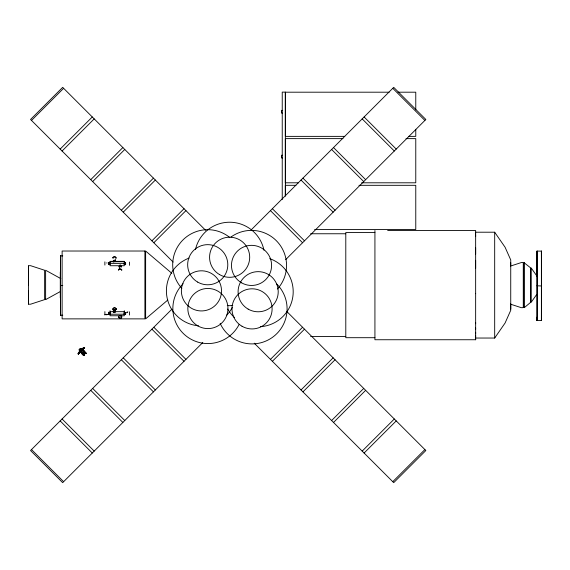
<?xml version="1.0" encoding="UTF-8"?>
<svg xmlns="http://www.w3.org/2000/svg" width="570" height="570" viewBox="0 0 570 570"><rect width="100%" height="100%" fill="white"/><g stroke="black" fill="none" stroke-linecap="round" stroke-linejoin="round"><path stroke-width="0.85" d="M28.5 297.504L28.5 304.202L28.5 265.684M28.5 296.265L28.5 290.436M28.5 284.943L28.5 265.919M29.277 304.202L30.602 304.202L44.631 299.628L44.631 295.331L44.631 270.258L30.602 265.684L29.277 265.684M108.763 314.298L108.763 312.253L108.763 312.681M109.048 312.681C109.041 311.085 109.048 315.324 109.041 313.906M109.091 264.288L109.091 262.741M110.288 312.652L110.288 314.049L110.281 313.507M110.281 264.288L110.281 262.891M125.279 312.588L125.279 314.44M125.564 262.677L125.564 264.715M125.564 314.391L125.564 312.367L125.621 314.277M125.607 263.24L125.564 262.727M374.925 230.508L374.925 339.741L475.651 339.741L475.644 335.452M475.644 337.07L475.651 332.274M475.644 329.31L475.651 322.542M475.644 293.671L475.644 234.804M475.644 268.249L475.651 260.333M475.644 254.02L475.651 247.708M475.644 236.465L475.651 232.859M510.734 309.083L510.734 303.796M510.734 264.744L510.734 259.934L505.098 247.266L494.682 232.211L475.651 232.211M523.288 307.401L523.281 262.841M523.766 262.841L523.766 307.401M524.25 262.563L524.25 307.679L530.677 302.328L530.677 271.206L530.677 267.914L524.25 262.841M537.139 276.372L531.133 267.914L531.133 302.328L536.641 294.576M60.491 278.538L60.562 255.902L62.778 255.902M78.802 353.407L78.318 353.115L78.596 352.623L79.223 353.151L78.311 353.778M80.156 351.32L81.909 349.567M536.997 276.571L537.075 251.099L541.4 251.099L541.5 285.976L536.976 285.791M78.282 353.557L79.316 352.053M80.534 351.02L79.472 349.467L80.413 348.776L81.211 349.524M78.453 354.077L78.168 353.792M83.712 351.626L83.961 350.892L84.56 351.548L84.111 351.719M83.933 347.835L84.089 347.493L82.643 348.726M108.756 264.352L108.763 262.485L108.763 264.537M78.546 353.963L78.624 353.571M115.439 311.477L115.461 311.063M79.237 349.809L80.106 350.55L79.066 349.959M79.643 350.579L80.142 350.286L80.27 350.7M125.607 312.78L127.438 312.609M60.477 258.766L60.562 255.902L60.562 315.189L62.778 315.189M536.976 254.462L537.075 251.099L537.075 320.554L541.4 320.554L541.5 288.477M541.5 282.307L541.5 288.798M541.5 253.443L541.4 251.099L541.4 320.554L541.5 317.191M78.332 353.984L78.168 353.357M84.659 347.721L84.125 347.479M80.577 348.469L81.09 349.424C80.306 347.985 78.845 350.721 80.064 348.89L81.417 349.845L80.74 351.013M60.477 257.897L60.562 255.902L60.562 315.189L60.477 312.324M536.976 253.443L537.075 251.099L537.075 320.554L536.976 317.191M541.4 320.554L541.5 318.302M78.425 353.343L78.04 353.892M83.377 347.864C83.035 348.826 84.752 347.572 84.666 347.871M79.7 351.291L80.078 350.279M83.997 348.213L83.74 347.686M83.897 348.063L83.334 348.619M79.209 352.745L78.453 353.785M84.004 348.156C85.6 347.18 83.633 347.907 84.132 347.593M80.776 348.676L80.876 349.553L80.142 350.286L79.479 349.474L80.135 349.025L81.118 349.325M80.819 349.04L80.398 348.648M84.595 347.629L84.488 347.458M83.505 353.543L84.096 354.647L83.562 355.139L80.071 351.875L81.054 352.517M81.211 351.797C80.57 352.623 83.505 354.39 81.802 353.257M80.961 348.89L80.598 348.74M82.436 349.795L82.543 349.495M84.21 351.163L84.175 351.889L83.847 351.213M81.816 352.652L81.759 353.03M82.807 349.545L82.123 348.812L82.671 349.325M80.135 350.5L80.434 350.828M80.37 350.785L80.242 350.229M82.614 348.997L83.512 347.985M121.125 316.414L121.175 315.623M79.65 349.602L80.406 349.047M82.458 353.3L81.973 353.5L82.743 354.647L85.251 352.189L82.465 349.481M78.689 353.35C77.691 353.222 80.591 352.388 79.935 351.939M79.772 352.41C79.757 353.628 78.054 352.16 79.059 352.93M115.047 312.267L114.684 312.531A0.848 0.713 4.1 0 1 113.943 312.517L113.594 312.218A0.748 0.627 4.2 0 1 113.53 311.818M84.303 351.661L82.892 350.429L85.728 352.972L85.236 353.507L84.025 352.816M510.734 262.677L510.734 310.322L505.098 322.99L494.682 338.038L475.651 338.038L475.644 337.39M84.545 347.615L84.552 347.957M84.146 352.773C84.859 353.656 86.911 354.127 85.614 352.538M115.332 311.733L115.453 311.334L114.855 312.089A1.126 0.941 4.1 0 1 113.872 312.061L113.409 311.669A0.983 0.827 4.1 0 1 113.43 310.885M84.702 351.633L82.23 354.113M82.999 349.182L83.648 348.705L83.213 348.006M83.384 354.341L83.968 354.483L83.911 354.982C83.868 356.15 84.666 354.44 83.455 353.735M121.78 270.201C122.222 268.648 118.446 268.598 118.51 270.073M121.652 270.173L121.731 269.688L120.797 269.147M82.493 352.802L83.398 351.904L82.493 352.802L80.505 350.778L81.368 349.916L80.555 350.863M120.947 265.677L120.512 265.15L119.444 265.371A0.734 0.385 0 0 0 119.401 265.62M120.947 266.938L120.27 266.34M121.189 266.952L120.598 266.019L119.194 266.539A0.976 0.513 0 0 0 119.137 266.874M118.717 316.222C117.292 318.73 122.735 319.072 121.78 316.414M118.838 316.286C117.534 318.58 122.522 318.901 121.652 316.464M84.275 351.989L82.579 353.685M79.643 351.434L79.985 350.992L80.57 351.897M85.692 352.844L85.365 352.645L85.742 352.759M115.974 258.16L115.646 257.205M116.102 258.196L116.073 257.384L115.247 257.041A1.66 0.905 2.7 0 0 113.808 257.006L113.131 257.348A1.425 0.777 2.6 0 0 113.152 258.089M115.425 259.614L115.411 259.115M79.928 351.726L79.985 350.992M80.47 352.274L80.42 351.59L81.695 350.244M82.543 350.101L82.508 349.681M82.422 349.061L82.764 349.488L83.526 348.455M81.154 349.838L80.427 350.564M82.636 348.576L83.213 348.028L82.472 348.655M81.581 349.396C82.985 349.987 80.954 349.46 82.023 349.054M82.208 353.493L81.082 352.403M78.575 352.923L79.586 352.025M81.752 350.265L82.18 349.83L83.106 350.464M113.672 310.821L114.926 310.401M113.765 311.469L113.615 311.626A0.741 0.62 4.2 0 1 113.665 311.013M114.941 311.811L115.29 311.056L114.819 310.507M81.603 350.151L81.175 350.586L81.61 349.944L81.261 349.624M80.413 348.776L81.033 348.926M79.515 350.443L80.014 350.5L79.038 349.873M81.667 350.172L82.03 349.987M82.301 353.407L81.481 353.371C82.344 353.379 82.693 354.113 83.562 355.139M78.453 352.787L79.244 351.882M82.892 353.699L82.137 353.97L81.617 353.486M31.5 120.427L63.619 88.307M60.163 149.091L92.283 116.971M62.08 151.007L94.2 118.888M90.744 179.671L122.864 147.552M92.653 181.581L124.773 149.461M121.325 210.252L153.444 178.132M123.234 212.161L155.353 180.042M151.898 240.825L184.017 208.706M153.815 242.742L185.934 210.622M80.384 351.847L80.242 351.704M82.294 349.652L82.892 349.902M83.997 351.711L84.41 351.341L84.075 351.027M171.883 309.189L30.545 450.528L62.664 482.647L202.756 342.556M251.135 229.938L393.72 87.352L425.84 119.472L285.748 259.564M270.451 359.378L302.57 327.258M272.367 361.295L304.487 329.175M301.031 389.958L333.151 357.839M302.941 391.868L335.06 359.748M331.612 420.539L363.731 388.419M333.521 422.448L365.641 390.329M362.185 451.112L394.305 418.993M364.102 453.029L396.221 420.909M392.766 481.693L424.885 449.573M84.367 347.721L84.16 348.035M84.51 351.448L84.51 352.004M80.762 351.077L80.577 351.441M120.961 315.431L120.277 315.887L119.372 315.581M79.166 352.046L78.738 352.745M167.787 300.041L145.628 318.865L145.628 251.021L171.812 273.272M119.501 266.504L119.358 266.625A0.812 0.427 0 0 0 119.308 266.903M119.379 267.914L119.208 268.05A0.962 0.506 0 0 0 119.13 268.214M114.77 261.488L115.283 260.725L114.791 260.376A0.948 0.52 2.7 0 0 113.972 260.355L113.58 260.547A0.812 0.442 2.6 0 0 113.594 260.974L113.765 261.096M113.594 261.829L113.943 261.651A0.848 0.463 2.7 0 1 114.684 261.666L114.891 261.751M113.743 261.723L113.601 261.822A0.741 0.406 2.7 0 0 113.53 261.951M82.315 349.339L82.401 349.83M84.98 352.602L85.892 352.858M83.348 355.153L83.313 354.782M45.621 298.915L45.621 299.628L60.071 291.683M113.815 310.857L114.962 310.892M115.14 311.797L114.862 311.947A1.126 0.941 4.1 0 1 113.886 311.911L113.615 311.747M113.765 310.607C114.905 309.446 115.496 312.474 115.104 311.063M120.776 315.602L119.501 315.524M84.823 353.058L86.106 353.429M82.778 354.661L85.251 352.189M119.372 266.397L120.598 266.247M119.365 269.204L118.653 270.052M114.926 261.345L115.461 260.946L114.962 260.511M114.912 261.573L115.453 260.768L114.862 260.34A1.126 0.613 2.6 0 0 113.886 260.319L113.423 260.554A0.983 0.534 2.7 0 0 113.444 261.06L113.644 261.21M120.904 315.566L119.629 315.623M80.121 352.203L79.522 351.59M120.747 315.566L120.512 315.652A0.862 0.734 0 0 1 119.764 315.602L119.372 315.445M510.62 266.04L521.301 262.563L522.854 262.563M107.944 314.505L106.44 314.797M104.88 314.768L106.889 314.277M119.942 265.998L119.194 266.311A0.976 0.513 0 0 0 119.137 266.646M127.139 311.997L127.887 311.897M120.263 266.347L119.436 266.625A0.741 0.385 0 0 0 119.394 266.881M119.786 269.04L120.327 269.019M389.146 92.198L285.306 92.198L285.306 136.373L344.772 136.373M398.024 92.198L415.772 92.198L415.772 109.867M282.478 110.38L281.623 110.38L281.623 113.131L282.478 113.131M408.669 136.373L415.772 136.373L415.772 129.304M342.998 138.624L285.306 138.624L285.306 182.799L298.616 182.799M406.011 138.624L415.772 138.624L415.772 182.799L361.629 182.799M282.478 155.232L281.623 155.232L281.623 157.983L282.478 157.983M295.958 185.314L285.306 185.314L285.306 195.916M358.972 185.314L415.772 185.314L415.772 229.489L314.59 229.489M387.65 230.508L475.651 230.508L475.651 233.187M374.925 232.56L345.791 232.56L345.791 337.697L374.925 337.697M310.621 233.757L345.791 233.757M110.053 261.694L124.296 261.694M110.053 263.368L124.296 263.368M62.778 285.392L60.477 285.52M522.854 307.679L521.301 307.679L510.62 304.202M110.053 311.683L124.296 311.683M110.053 314.213L124.296 314.213M310.621 336.5L345.791 336.5M83.434 351.17L83.797 351.348M83.434 355.103L83.12 354.732M120.263 266.076L121.253 266.625M85.293 353.457L85.771 353.77M120.534 266.382L120.918 266.56A0.812 0.427 0 0 1 121.025 266.967M120.512 266.105L120.99 266.389M84.018 355.516L83.127 355.024M82.401 353.706L81.724 353.129M84.004 354.561L83.583 354.405M81.66 349.567L82.208 349.781M115.126 260.675L114.748 260.426A0.848 0.463 2.7 0 0 114.007 260.405L113.409 260.775A0.983 0.534 2.7 0 0 113.43 261.288L113.629 261.43M81.866 352.745L81.289 352.595M84.36 352.531L85.999 353.649M84.339 351.79L85.642 352.73M60.833 278.623L45.621 270.258L45.621 299.628M113.808 311.583L114.007 311.712A0.948 0.798 4.1 0 0 114.791 311.783L115.183 311.441L114.748 311.733A0.848 0.713 4.1 0 1 114.007 311.712L113.58 311.434A0.812 0.684 4 0 1 113.508 310.992M85.236 353.507L85.037 353.336M81.838 353.193L82.365 352.972L81.938 353.208M82.963 354.604L82.379 353.749M84.709 352.132L85.728 352.972M83.94 348.099L83.633 347.778M83.448 355.302L83.02 354.775M84.36 355.181L84.046 354.704M82.664 349.453L82.13 348.904L82.657 349.424M81.09 349.545L81.082 350.493L81.211 349.588M80.37 350.75L80.185 350.379M82.928 350.286L83.534 350.892M392.766 88.307L424.885 120.427M364.102 116.971L396.221 149.091M362.185 118.888L394.305 151.007M333.521 147.552L365.641 179.671M331.612 149.461L363.731 181.581M302.941 178.132L335.06 210.252M301.031 180.042L333.151 212.161M272.367 208.706L304.487 240.825M270.451 210.622L302.57 242.742M205.57 230.259L62.664 87.352L30.545 119.472L173.13 262.058M286.995 311.683L425.84 450.528L393.72 482.647L254.248 343.176M153.815 327.258L185.934 359.378M151.898 329.175L184.017 361.295M123.234 357.839L155.353 389.958M121.325 359.748L153.444 391.868M80.855 349.232L81.225 349.431L80.406 348.626M81.368 349.916L83.377 351.932M80.505 350.778L81.824 352.089M81.303 352.766L81.98 353.443M80.491 351.947L81.481 352.944M92.653 388.419L124.773 420.539M90.744 390.329L122.864 422.448M62.08 418.993L94.2 451.112M60.163 420.909L92.283 453.029M31.5 449.573L63.619 481.693M83.355 350.714L84.032 351.391M79.843 350.044L80.299 350.507M81.417 352.823L80.969 351.947M80.42 351.811L80.156 351.07M83.534 354.063L84.096 354.647M115.112 260.618L114.819 261.203L114.734 260.725A0.841 0.456 2.7 0 0 114 260.704L113.651 260.882A0.741 0.406 2.7 0 0 113.665 261.267M84.239 355.409L83.078 353.692M81.168 352.581L81.018 352.025M115.361 310.807L115.446 311.213M124.039 264.43L124.039 263.076M109.041 264.509L109.048 262.485L109.048 262.905M109.091 312.638L109.091 314.041M125.229 264.316L125.229 262.969M536.976 318.302L537.075 320.554M60.477 313.272L60.562 315.189M541.5 254.462L541.4 251.099L541.5 282.72M108.713 313.749L108.763 314.113L108.699 312.417M494.675 337.39L494.682 338.038L494.682 232.211M475.644 339.072L475.651 339.741M125.279 263.084L125.279 262.677L125.279 264.715M28.5 301.836L28.5 302.485M475.644 293.408L475.651 323.746M475.644 327.935L475.651 333.792M285.378 195.973L285.378 92.112L282.236 92.112L282.236 199.521M129.447 262.065L129.447 265.328M129.447 311.79L129.447 315.053M125.621 262.841L125.621 264.551M125.229 312.959L125.229 313.415M125.229 313.65L125.229 314.191M124.296 310.714L124.296 315.766L110.053 315.766L110.053 310.714M124.046 312.617L124.039 314.198M106.889 262.692L106.889 263.19M104.88 261.879L104.88 265.057M104.88 311.64L104.88 314.904M60.292 271.947L60.292 297.939M113.031 258.125A1.553 0.848 2.6 0 1 113.002 257.312L113.743 256.942A1.81 0.99 2.7 0 1 115.304 256.977M113.33 310.992A0.983 0.827 4.1 0 0 113.423 311.519L114 311.897A0.841 0.705 4.1 0 0 114.492 311.975M113.672 260.967A0.748 0.406 2.7 0 1 113.658 260.583L113.872 260.54A1.126 0.613 2.6 0 1 114.855 260.568M113.658 311.412A0.748 0.627 4.1 0 1 113.594 311.013M119.372 268.228A0.741 0.385 0 0 1 119.436 268.099M119.401 266.575A0.734 0.385 0 0 1 119.444 266.325M119.871 266.425A0.812 0.427 0 0 1 120.569 266.397M119.771 265.171A0.862 0.456 0 0 1 120.512 265.143M232.767 305.427A20.064 20.064 0 0 1 227.28 305.534M195.474 249.453A35.041 35.041 0 0 1 263.96 250.223M230.943 237.056A35.041 35.041 0 0 1 277.398 289.04M239.122 324.437A35.041 35.041 0 0 1 187.302 336.877A35.041 35.041 0 0 1 183.12 283.753M232.304 307.472A35.041 35.041 0 0 1 226.774 315.089M198.303 325.769A35.041 35.041 0 0 1 189.14 258.06M181.866 288.363A35.041 35.041 0 0 1 182.129 240.796A35.041 35.041 0 0 1 229.575 237.327M269.731 258.645A35.041 35.041 0 0 1 260.511 326.681M234.512 317.583A35.041 35.041 0 0 1 227.679 309.011M276.82 284.088A35.041 35.041 0 0 1 272.004 337.668A35.041 35.041 0 0 1 220.141 323.361M115.525 310.101L114.933 310.971A1.119 0.941 4.1 0 1 113.972 310.935L113.516 310.55A0.962 0.805 4.2 0 1 113.53 309.781L114.655 309.346L115.525 310.101M116.116 309.026L115.247 310.308A1.66 1.389 4.1 0 1 113.808 310.258L113.131 309.681A1.425 1.19 4.1 0 1 113.152 308.548L113.858 308.021A1.66 1.389 4.1 0 1 115.29 308.071L116.116 309.026M116.259 309.011L115.311 310.408A1.81 1.518 4.1 0 1 113.743 310.358L113.002 309.731A1.553 1.304 4.1 0 1 113.031 308.491L113.793 307.921A1.817 1.518 4.1 0 1 115.361 307.971L116.259 309.011M115.275 310.123L114.826 310.793A0.848 0.713 4.1 0 1 114.086 310.771L113.736 310.472A0.748 0.627 4 0 1 113.751 309.881L114.62 309.531L115.275 310.123M82.294 353.664L82.251 353.714M144.908 251.021L62.123 251.021L62.123 318.872L144.908 318.872L144.908 251.021M124.296 261.352L110.053 261.352L110.053 265.727L124.296 265.727L124.296 261.352M219.6 274.626A20.064 20.064 0 0 0 249.696 257.248A20.064 20.064 0 0 0 219.6 239.877A20.064 20.064 0 0 0 219.6 274.626M241.502 282.777A20.064 20.064 0 0 0 271.598 265.399A20.064 20.064 0 0 0 241.502 248.028A20.064 20.064 0 0 0 241.502 282.777M197.868 325.905A20.064 20.064 0 0 0 227.964 308.527A20.064 20.064 0 0 0 197.868 291.149A20.064 20.064 0 0 0 197.868 325.905M188.812 306.461A20.064 20.064 0 0 0 221.267 294.013A20.064 20.064 0 0 0 194.263 272.132A20.064 20.064 0 0 0 188.812 306.461M197.697 282.1A20.064 20.064 0 0 0 227.793 264.722A20.064 20.064 0 0 0 197.697 247.344A20.064 20.064 0 0 0 197.697 282.1M248.128 309.097A20.064 20.064 0 0 0 278.224 291.719A20.064 20.064 0 0 0 248.128 274.341A20.064 20.064 0 0 0 248.128 309.097M242.015 326.247A20.064 20.064 0 0 0 272.111 308.869A20.064 20.064 0 0 0 242.015 291.491A20.064 20.064 0 0 0 242.015 326.247"/></g></svg>
